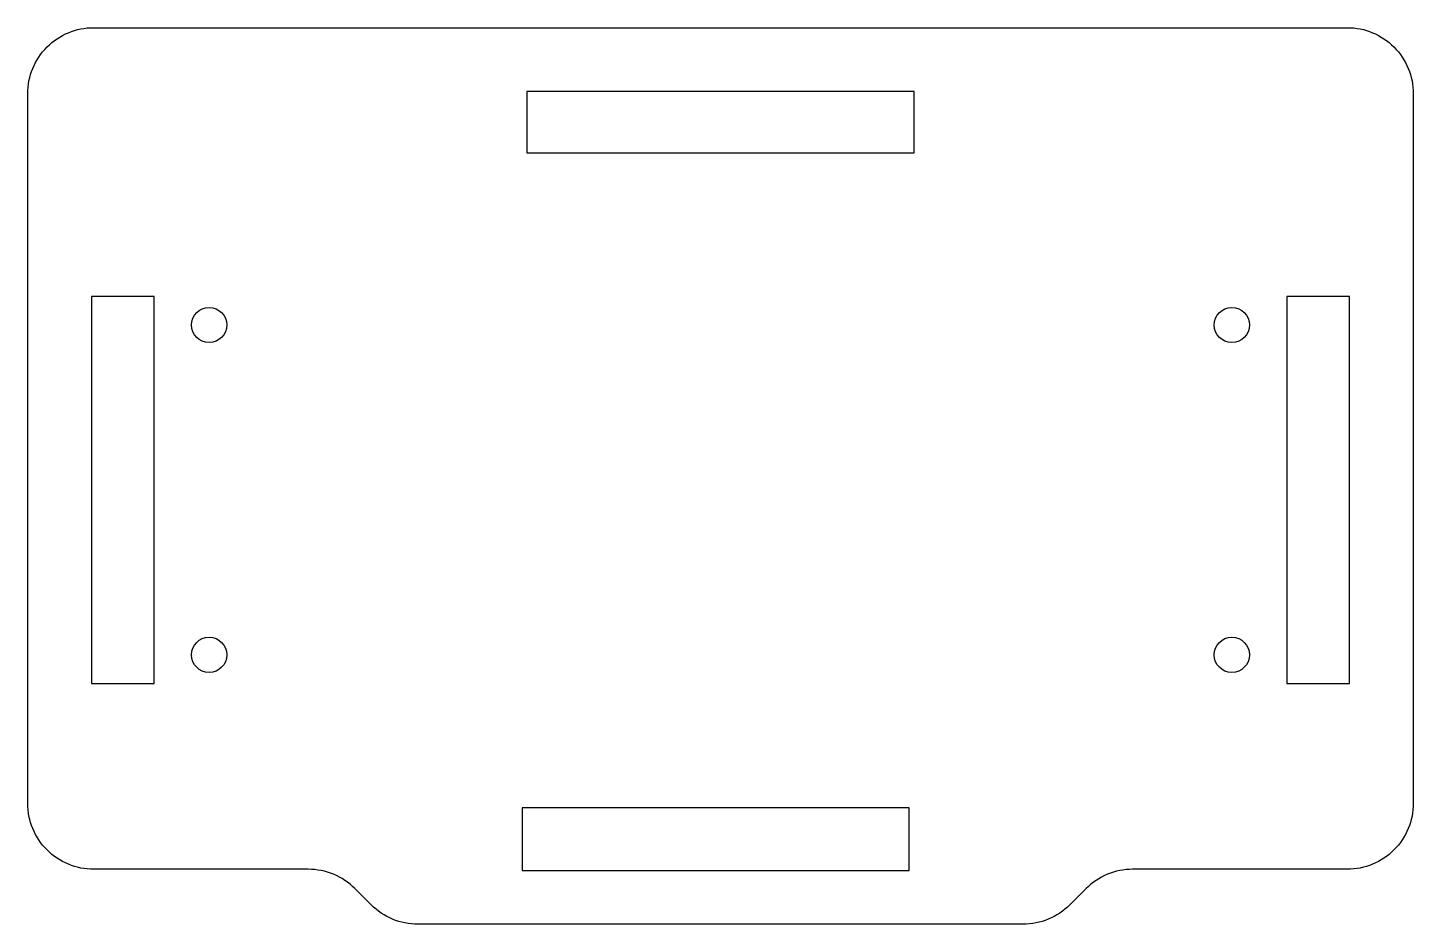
# Model space of a CAD drawing. Header units: millimetres. Extents: x 42 to 168, y 44 to 126.
import ezdxf

# ---------------------------------------------------------------- set-up
doc = ezdxf.new("R2010")
doc.units = ezdxf.units.MM
doc.layers.get('0').update_dxf_attribs({"linetype": 'CONTINUOUS'})

msp = doc.modelspace()

# ---------------------------------------------------------------- linework, layer by layer
msp.add_lwpolyline([(168, 55.09, -0.414214), (162, 49.09), (142.48, 49.09, 0.198912), (138.24, 47.33), (136.76, 45.85, -0.198912), (132.51, 44.09), (77.48, 44.09, -0.198912), (73.24, 45.85), (71.76, 47.33, 0.198912), (67.51, 49.09), (48, 49.09, -0.414214), (42, 55.09), (42, 119.63, -0.414214), (48, 125.63), (162, 125.63, -0.414214), (168, 119.63)], format="xyb", close=True)
for points in [[(122.6, 114.26), (122.6, 119.83), (87.4, 119.83), (87.4, 114.26)], [(53.5, 65.99), (53.5, 101.19), (47.8, 101.19), (47.8, 65.99)], [(156.5, 65.99), (162.2, 65.99), (162.2, 101.19), (156.5, 101.19)], [(122.17, 48.99), (122.17, 54.69), (86.97, 54.69), (86.97, 48.99)]]:
    msp.add_lwpolyline(points, close=True)
for centre in [(58.5, 98.59), (151.5, 98.59), (58.5, 68.59), (151.5, 68.59)]:
    msp.add_circle(centre, 1.6)

doc.saveas('drawing.dxf')
